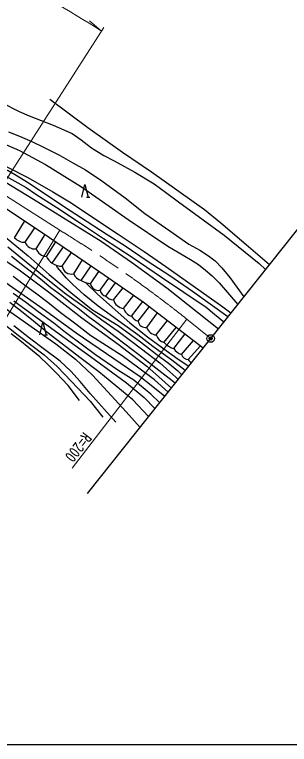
# Model space of a CAD drawing. Units: millimetres, scale not verified. Extents: x 40000 to 680000, y 20000 to 380000.
# Drawn here: x 172957 to 216209, y 205000 to 320094 of the extents above; entities that cross this region are included whole.
import ezdxf
from ezdxf.enums import TextEntityAlignment as Align

# ---------------------------------------------------------------- set-up
doc = ezdxf.new("R2010")
doc.units = ezdxf.units.MM
doc.header["$LTSCALE"] = 1000
doc.header["$PDMODE"] = 32
doc.header["$PDSIZE"] = 500
doc.linetypes.add('CHAIN', pattern=[18.5, 12, -1.5, 3.5, -1.5])
for name, color, linetype, lineweight in [('M-BGD', 7, 'Continuous', 25), ('M-BMK', 2, 'CHAIN', 13), ('M-BMK-OTRS', 5, 'Continuous', 25), ('M-BMK-SRVR', 3, 'Continuous', 25), ('M-STR-HTXT', 7, 'Continuous', 13), ('M-TTL-BAND', 7, 'Continuous', 25)]:
    doc.layers.add(name, color=color, linetype=linetype, lineweight=lineweight)
doc.layers.add('M-OTRS', color=6, linetype='Continuous')
doc.styles.add('ＭＳ ゴシック', font='')
doc.styles.get('ＭＳ ゴシック').set_extended_font_data('MS Gothic')

msp = doc.modelspace()

# ---------------------------------------------------------------- linework, layer by layer
at = {"layer": 'M-BGD'}
for p, q in [((184284, 291293), (184784, 291293)), ((172957, 284902), (174496, 287450)), ((174634, 284186), (176144, 286473)), ((176340, 283153), (177739, 285412)), ((177960, 281963), (179418, 284276)), ((178892, 280916), (180627, 283448)), ((180448, 280407), (181923, 282560)), ((182254, 279224), (183626, 281394)), ((183416, 278142), (184999, 280452)), ((184894, 277639), (186239, 279603)), ((186434, 276615), (187768, 278550)), ((187317, 275689), (188857, 277798)), ((188506, 275102), (190019, 276997)), ((190091, 273747), (191699, 275839)), ((191331, 272521), (193131, 274856)), ((192399, 271746), (194176, 274051)), ((193747, 270771), (195455, 273065)), ((195252, 269574), (197015, 271862)), ((196471, 268398), (198363, 270732)), ((177653, 269612), (178153, 269612)), ((197998, 267423), (199779, 269732)), ((199218, 266476), (201124, 268696)), ((200292, 265710), (202193, 267872))]:
    msp.add_line(p, q, dxfattribs=at)
for points in [[(88552, 276099), (92193, 280995), (97647, 289044), (99524, 291156), (104192, 295092), (120916, 308460), (124936, 311218), (126870, 312076), (129460, 312854), (131651, 313138), (134022, 313070), (136217, 312725), (138111, 312119), (140262, 311235), (143262, 309908), (147238, 307852), (150501, 306033), (155644, 303001), (165809, 297153), (175921, 291006), (186557, 284375), (191332, 281061), (196897, 276997), (205034, 270542)], [(91890, 273190), (98526, 281479), (102678, 287424), (106648, 291781), (111587, 295880), (116875, 299997), (122288, 303954), (125969, 306306), (128181, 307268), (130823, 307912), (133757, 308164), (136255, 307958), (138701, 307429), (142349, 305857), (157152, 298275), (169036, 291200), (178451, 284939), (186352, 279526), (193181, 274818), (202642, 267526)], [(150024, 308194), (151621, 307696), (154003, 306691), (156970, 305284), (160491, 303448), (162647, 302545), (165361, 301659), (168181, 300850), (169601, 300343), (171704, 299548), (173734, 298656), (177840, 296458), (183501, 292911), (187311, 290231), (190819, 287770), (197094, 283595), (200638, 281451), (201885, 280685), (203011, 279809), (204035, 278895), (205133, 277811), (208082, 274385)], [(170973, 306169), (173657, 304799), (175248, 304118), (179013, 302656), (182010, 301323), (183416, 300368), (185080, 299091), (187002, 297864), (188636, 297012), (191878, 295241), (194948, 293426), (196934, 291949), (198748, 290586), (205957, 285334), (211462, 280867), (212457, 279899)], [(178525, 306745), (184466, 302274), (189934, 298417), (194501, 295272), (202842, 289337), (205434, 287250), (209399, 283854), (213080, 280685)], [(172005, 301581), (173712, 300924), (175789, 300051), (177522, 299212), (179926, 297983), (182146, 296739), (184116, 295600), (186684, 293880), (190353, 291196), (193475, 288749), (197405, 285973), (200401, 283896), (202138, 282919), (203484, 282074), (204507, 281251), (205577, 280176), (206849, 278608), (209047, 275601)], [(166485, 298286), (168772, 297404), (171610, 296136), (175055, 294387), (178989, 292126), (181572, 290590), (189252, 285455), (193327, 282719), (196751, 280366), (205732, 273984), (207012, 273035)], [(165965, 297381), (169376, 295819), (174761, 292846), (176292, 291795), (179627, 289684), (183339, 287176), (186954, 284783), (191462, 281817), (196086, 278704), (203101, 273952), (204422, 272864), (205898, 271630)], [(206545, 272446), (200939, 276432), (197416, 278889), (193848, 281224), (190186, 283673), (187528, 285377), (184353, 287395), (181699, 289128), (179366, 290665), (176481, 292635), (174979, 293623), (173175, 294744), (171938, 295433), (170159, 296303), (167672, 297392), (166274, 297918)], [(133767, 296201), (135527, 296306), (138614, 296233), (141230, 295883), (144952, 295073), (148139, 294041), (151423, 292603), (154039, 291277), (157413, 288973), (161266, 285913), (164512, 283074), (168402, 280105), (172160, 277435), (177824, 273449), (182633, 269895), (188556, 265835), (192740, 263022), (194448, 261661), (196622, 259936)], [(183534, 291293), (184034, 293293), (184534, 291293)], [(132738, 291364), (134531, 291803), (136153, 292116), (138351, 292266), (139913, 292301), (141359, 292243), (143164, 291988), (144752, 291594), (146510, 291085), (148731, 290149), (150865, 288943), (153341, 287393), (155727, 285737), (160322, 282219), (166447, 277415), (170544, 274441), (176080, 270539), (179456, 268163), (182558, 265734), (185241, 263240), (187568, 260667), (190510, 257464), (192698, 254988)], [(136453, 290535), (138562, 290535), (140588, 290256), (143326, 289534), (145667, 288672), (147930, 287458), (150132, 286212), (153898, 283705), (157652, 281188), (161208, 278692), (166184, 275011), (169705, 272515), (173540, 269554), (177632, 266441), (179673, 264621), (181933, 262234), (184847, 259109), (186863, 256594)], [(169675, 286479), (175073, 282053), (178375, 279102), (182097, 275984), (185226, 273557), (189233, 271041), (192792, 268467), (195109, 266635), (197412, 264952), (198644, 263934), (199296, 263307)], [(171868, 283447), (174171, 281566), (177368, 279011), (180790, 276223), (184255, 273735), (186691, 271975), (189262, 270151), (192930, 267405), (195802, 265180), (197394, 263751), (198344, 262928), (198710, 262568)], [(169198, 282824), (173884, 279669), (178270, 276388), (183555, 272278), (189277, 268110), (193768, 264643), (195677, 262976), (197629, 261206)], [(198232, 261966), (195173, 264354), (192532, 266430), (190321, 268138), (188790, 269283), (187381, 270368), (185874, 271488), (184549, 272489), (182898, 273780), (181742, 274652), (180391, 275724), (178649, 277008), (177037, 278381), (176079, 279123), (174530, 280316), (172459, 281937)], [(199827, 263977), (197698, 265574), (194707, 267743), (192360, 269565), (189958, 271345), (187982, 272753), (186131, 274129), (183906, 275915), (182057, 277586), (181091, 278587), (180395, 279418), (179705, 280185), (179498, 280587)], [(197128, 260574), (194987, 262470), (192294, 264507), (189901, 266266), (187412, 267856), (184950, 269443), (182613, 271251), (180149, 273105), (178193, 274669), (176430, 275984), (174313, 277594), (172746, 278815)], [(184137, 277837), (185992, 275981), (191101, 271469), (193855, 269268), (196216, 267545), (198711, 265773), (200379, 264673)], [(195793, 258891), (194420, 260252), (191745, 262446), (189199, 264032), (185697, 266454), (183650, 267958), (180982, 269956), (179107, 271415), (176646, 273205), (174646, 274732), (172751, 276095)], [(194045, 256687), (191570, 259346), (186238, 263776), (183433, 265839), (178019, 270010), (175941, 271761), (174015, 273289), (172228, 274678)], [(172817, 274930), (179396, 270167), (185488, 265751), (190552, 262015), (193325, 259683), (195050, 257954)], [(188880, 255811), (184874, 260348), (183253, 262245), (181794, 263865), (180105, 265425), (177668, 267257), (175291, 269074), (172808, 270986)], [(176903, 269612), (177403, 271612), (177903, 269612)], [(183158, 259237), (181409, 261605), (179568, 263550), (178205, 264889), (176933, 266138), (175185, 267559), (173764, 268712), (172413, 269748)]]:
    msp.add_lwpolyline(points, dxfattribs=at)
for centre, radius, start, end in [((174528, 286259), 2076, 220.82762, 272.90987), ((176111, 284701), 1565, 199.22055, 278.41519), ((178004, 283720), 1758, 198.82858, 268.59062), ((179812, 282673), 1983, 200.98991, 242.37281), ((180461, 283074), 2668, 233.98621, 269.73107), ((181867, 280603), 1432, 187.88631, 285.69487), ((184050, 279987), 1951, 203.01473, 251.04447), ((185901, 283018), 5473, 243.00063, 259.39257), ((186186, 277912), 1320, 191.92768, 280.84262), ((187542, 276788), 1122, 188.86697, 258.41659), ((188721, 277034), 1944, 223.77916, 263.66826), ((190407, 275721), 2000, 198.04318, 260.88597), ((191973, 274411), 1996, 199.43323, 251.24967), ((192954, 273634), 1967, 214.45258, 253.63968), ((193527, 271885), 1136, 187.03414, 281.18722), ((195372, 271269), 1700, 197.04508, 265.95705), ((196900, 270062), 1718, 196.50589, 255.57198), ((199049, 270750), 3489, 222.38589, 252.48561), ((200117, 268892), 2578, 214.74064, 249.58381), ((200321, 266886), 1177, 200.41452, 268.61084), ((201705, 266521), 1629, 209.87854, 235.45247)]:
    msp.add_arc(centre, radius, start, end, dxfattribs=at)
at = {"layer": 'M-BMK'}
for p, q in [((171102, 291820), (180051, 286102)), ((203822, 269013), (200081, 272059))]:
    msp.add_line(p, q, dxfattribs=at)
msp.add_arc((75468, 115625), 200000, 51.45989, 58.47228, dxfattribs=at)
at = {"layer": 'M-BMK-OTRS'}
msp.add_line((184433, 244568), (221775, 291647), dxfattribs=at)
at = {"layer": 'M-BMK-SRVR'}
msp.add_circle((203822, 269013), 600, dxfattribs=at)
at = {"layer": 'M-OTRS'}
msp.add_point((203822, 269013), dxfattribs=at)
at = {"layer": 'M-STR-HTXT'}
for p, q in [((186632, 317498), (184763, 319089)), ((171526, 293881), (186985, 318048)), ((164259, 260306), (180079, 286085)), ((182013, 248548), (200081, 272059))]:
    msp.add_line(p, q, dxfattribs=at)
msp.add_arc((65116, 126547), 226336, 57.52817, 62.17119, dxfattribs=at)
at = {"layer": 'M-TTL-BAND'}
msp.add_line((40000, 205000), (579000, 205000), dxfattribs=at)

# ---------------------------------------------------------------- texts
at = {"layer": 'M-STR-HTXT', "style": 'ＭＳ ゴシック', "width": 0.8}
msp.add_text('R=200', height=1833, rotation=232.458, dxfattribs=at).set_placement((182217, 249306), align=Align.TOP_RIGHT)

doc.saveas('drawing.dxf')
